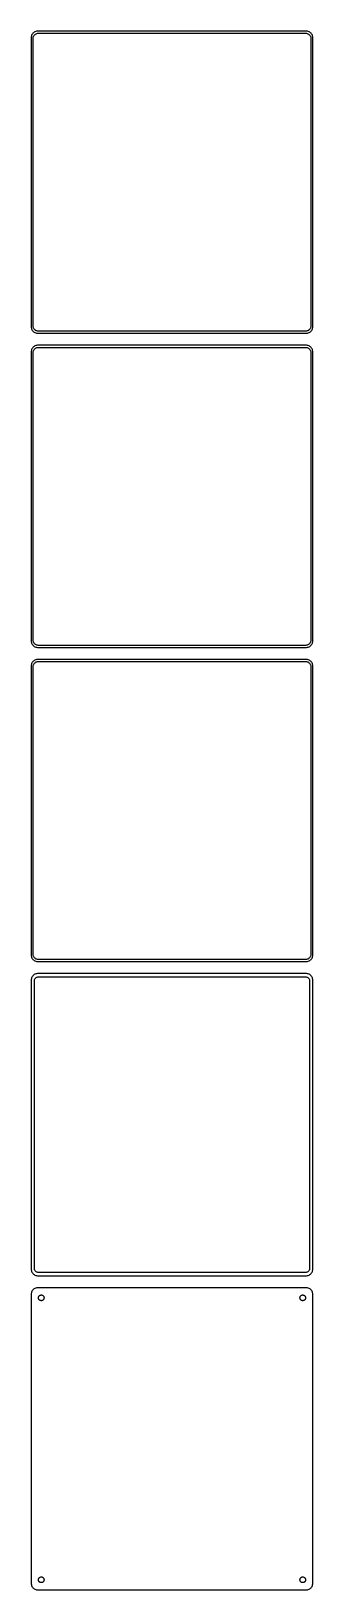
# Model space of a CAD drawing. Header units: metres. Extents: x -105 to 105, y 1058 to 2218.
import ezdxf

# ---------------------------------------------------------------- set-up
doc = ezdxf.new("R2010")
doc.units = ezdxf.units.M

msp = doc.modelspace()

# ---------------------------------------------------------------- linework, layer by layer
for p, q in [((-102.679, 2217.72), (-103.187, 2217.35)), ((-102.129, 2218.02), (-102.679, 2217.72)), ((-101.545, 2218.26), (-102.129, 2218.02)), ((-100.937, 2218.41), (-101.545, 2218.26)), ((-100.314, 2218.49), (-100.937, 2218.41)), ((100.314, 2218.49), (-100.314, 2218.49)), ((100.937, 2218.41), (100.314, 2218.49)), ((101.545, 2218.26), (100.937, 2218.41)), ((102.129, 2218.02), (101.545, 2218.26)), ((102.679, 2217.72), (102.129, 2218.02)), ((103.187, 2217.35), (102.679, 2217.72)), ((-104.961, 2214.13), (-105, 2213.5)), ((-105, 2213.5), (-105, 1998.5)), ((-104.843, 2214.74), (-104.961, 2214.13)), ((-104.649, 2215.34), (-104.843, 2214.74)), ((-104.382, 2215.91), (-104.649, 2215.34)), ((-104.045, 2216.44), (-104.382, 2215.91)), ((-103.645, 2216.92), (-104.045, 2216.44)), ((-103.187, 2217.35), (-103.645, 2216.92)), ((-103.5, 2213), (-103.468, 2213.5)), ((-103.5, 1999), (-103.5, 2213)), ((-103.468, 2213.5), (-103.374, 2213.99)), ((-103.374, 2213.99), (-103.219, 2214.47)), ((-103.219, 2214.47), (-103.005, 2214.93)), ((-103.005, 2214.93), (-102.736, 2215.35)), ((-102.736, 2215.35), (-102.416, 2215.74)), ((-102.416, 2215.74), (-102.05, 2216.08)), ((-102.05, 2216.08), (-101.643, 2216.38)), ((-101.643, 2216.38), (-101.203, 2216.62)), ((-101.203, 2216.62), (-100.736, 2216.8)), ((-100.736, 2216.8), (-100.25, 2216.93)), ((-100.25, 2216.93), (-99.7512, 2216.99)), ((-99.7512, 2216.99), (99.7512, 2216.99)), ((99.7512, 2216.99), (100.25, 2216.93)), ((100.25, 2216.93), (100.736, 2216.8)), ((100.736, 2216.8), (101.203, 2216.62)), ((101.203, 2216.62), (101.643, 2216.38)), ((101.643, 2216.38), (102.05, 2216.08)), ((102.05, 2216.08), (102.416, 2215.74)), ((102.416, 2215.74), (102.736, 2215.35)), ((102.736, 2215.35), (103.005, 2214.93)), ((103.005, 2214.93), (103.219, 2214.47)), ((103.645, 2216.92), (103.187, 2217.35)), ((103.219, 2214.47), (103.374, 2213.99)), ((103.374, 2213.99), (103.468, 2213.5)), ((103.468, 2213.5), (103.5, 2213)), ((103.5, 2213), (103.5, 1999)), ((104.045, 2216.44), (103.645, 2216.92)), ((104.382, 2215.91), (104.045, 2216.44)), ((104.649, 2215.34), (104.382, 2215.91)), ((104.843, 2214.74), (104.649, 2215.34)), ((104.961, 2214.13), (104.843, 2214.74)), ((105, 2213.5), (104.961, 2214.13)), ((105, 1998.5), (105, 2213.5)), ((-105, 1998.5), (-104.961, 1997.87)), ((-104.961, 1997.87), (-104.843, 1997.26)), ((-104.843, 1997.26), (-104.649, 1996.66)), ((-103.468, 1998.5), (-103.5, 1999)), ((-103.374, 1998.01), (-103.468, 1998.5)), ((-103.219, 1997.53), (-103.374, 1998.01)), ((-103.005, 1997.07), (-103.219, 1997.53)), ((-102.736, 1996.65), (-103.005, 1997.07)), ((103.005, 1997.07), (102.736, 1996.65)), ((103.219, 1997.53), (103.005, 1997.07)), ((103.374, 1998.01), (103.219, 1997.53)), ((103.468, 1998.5), (103.374, 1998.01)), ((103.5, 1999), (103.468, 1998.5)), ((104.649, 1996.66), (104.843, 1997.26)), ((104.843, 1997.26), (104.961, 1997.87)), ((104.961, 1997.87), (105, 1998.5)), ((-104.649, 1996.66), (-104.382, 1996.09)), ((-104.382, 1996.09), (-104.045, 1995.56)), ((-104.045, 1995.56), (-103.645, 1995.08)), ((-103.645, 1995.08), (-103.187, 1994.65)), ((-103.187, 1994.65), (-102.679, 1994.28)), ((-102.416, 1996.26), (-102.736, 1996.65)), ((-102.679, 1994.28), (-102.129, 1993.98)), ((-102.05, 1995.92), (-102.416, 1996.26)), ((-102.129, 1993.98), (-101.545, 1993.74)), ((-101.643, 1995.62), (-102.05, 1995.92)), ((-101.203, 1995.38), (-101.643, 1995.62)), ((-101.545, 1993.74), (-100.937, 1993.59)), ((-100.736, 1995.2), (-101.203, 1995.38)), ((-100.937, 1993.59), (-100.314, 1993.51)), ((-100.25, 1995.07), (-100.736, 1995.2)), ((-100.314, 1993.51), (100.314, 1993.51)), ((-99.7512, 1995.01), (-100.25, 1995.07)), ((99.7512, 1995.01), (-99.7512, 1995.01)), ((100.25, 1995.07), (99.7512, 1995.01)), ((100.736, 1995.2), (100.25, 1995.07)), ((100.314, 1993.51), (100.937, 1993.59)), ((101.203, 1995.38), (100.736, 1995.2)), ((100.937, 1993.59), (101.545, 1993.74)), ((101.643, 1995.62), (101.203, 1995.38)), ((101.545, 1993.74), (102.129, 1993.98)), ((102.05, 1995.92), (101.643, 1995.62)), ((102.416, 1996.26), (102.05, 1995.92)), ((102.129, 1993.98), (102.679, 1994.28)), ((102.736, 1996.65), (102.416, 1996.26)), ((102.679, 1994.28), (103.187, 1994.65)), ((103.187, 1994.65), (103.645, 1995.08)), ((103.645, 1995.08), (104.045, 1995.56)), ((104.045, 1995.56), (104.382, 1996.09)), ((104.382, 1996.09), (104.649, 1996.66)), ((-104.961, 1980.13), (-105, 1979.5)), ((-105, 1979.5), (-105, 1764.5)), ((-104.843, 1980.74), (-104.961, 1980.13)), ((-104.649, 1981.34), (-104.843, 1980.74)), ((-104.382, 1981.91), (-104.649, 1981.34)), ((-104.045, 1982.44), (-104.382, 1981.91)), ((-103.645, 1982.92), (-104.045, 1982.44)), ((-103.187, 1983.35), (-103.645, 1982.92)), ((-103.5, 1979), (-103.468, 1979.5)), ((-103.5, 1765), (-103.5, 1979)), ((-103.468, 1979.5), (-103.374, 1979.99)), ((-103.374, 1979.99), (-103.219, 1980.47)), ((-103.219, 1980.47), (-103.005, 1980.93)), ((-102.679, 1983.72), (-103.187, 1983.35)), ((-103.005, 1980.93), (-102.736, 1981.35)), ((-102.736, 1981.35), (-102.416, 1981.74)), ((-102.129, 1984.02), (-102.679, 1983.72)), ((-102.416, 1981.74), (-102.05, 1982.08)), ((-101.545, 1984.26), (-102.129, 1984.02)), ((-102.05, 1982.08), (-101.643, 1982.38)), ((-101.643, 1982.38), (-101.203, 1982.62)), ((-100.937, 1984.41), (-101.545, 1984.26)), ((-101.203, 1982.62), (-100.736, 1982.8)), ((-100.314, 1984.49), (-100.937, 1984.41)), ((-100.736, 1982.8), (-100.25, 1982.93)), ((100.314, 1984.49), (-100.314, 1984.49)), ((-100.25, 1982.93), (-99.7512, 1982.99)), ((-99.7512, 1982.99), (99.7512, 1982.99)), ((99.7512, 1982.99), (100.25, 1982.93)), ((100.25, 1982.93), (100.736, 1982.8)), ((100.937, 1984.41), (100.314, 1984.49)), ((100.736, 1982.8), (101.203, 1982.62)), ((101.545, 1984.26), (100.937, 1984.41)), ((101.203, 1982.62), (101.643, 1982.38)), ((102.129, 1984.02), (101.545, 1984.26)), ((101.643, 1982.38), (102.05, 1982.08)), ((102.05, 1982.08), (102.416, 1981.74)), ((102.679, 1983.72), (102.129, 1984.02)), ((102.416, 1981.74), (102.736, 1981.35)), ((103.187, 1983.35), (102.679, 1983.72)), ((102.736, 1981.35), (103.005, 1980.93)), ((103.005, 1980.93), (103.219, 1980.47)), ((103.645, 1982.92), (103.187, 1983.35)), ((103.219, 1980.47), (103.374, 1979.99)), ((103.374, 1979.99), (103.468, 1979.5)), ((103.468, 1979.5), (103.5, 1979)), ((103.5, 1979), (103.5, 1765)), ((104.045, 1982.44), (103.645, 1982.92)), ((104.382, 1981.91), (104.045, 1982.44)), ((104.649, 1981.34), (104.382, 1981.91)), ((104.843, 1980.74), (104.649, 1981.34)), ((104.961, 1980.13), (104.843, 1980.74)), ((105, 1979.5), (104.961, 1980.13)), ((105, 1764.5), (105, 1979.5)), ((-103.468, 1764.5), (-103.5, 1765)), ((103.5, 1765), (103.468, 1764.5)), ((-105, 1764.5), (-104.961, 1763.87)), ((-104.961, 1763.87), (-104.843, 1763.26)), ((-104.843, 1763.26), (-104.649, 1762.66)), ((-104.649, 1762.66), (-104.382, 1762.09)), ((-104.382, 1762.09), (-104.045, 1761.56)), ((-104.045, 1761.56), (-103.645, 1761.08)), ((-103.645, 1761.08), (-103.187, 1760.65)), ((-103.374, 1764.01), (-103.468, 1764.5)), ((-103.219, 1763.53), (-103.374, 1764.01)), ((-103.005, 1763.07), (-103.219, 1763.53)), ((-103.187, 1760.65), (-102.679, 1760.28)), ((-102.736, 1762.65), (-103.005, 1763.07)), ((-102.416, 1762.26), (-102.736, 1762.65)), ((-102.679, 1760.28), (-102.129, 1759.98)), ((-102.05, 1761.92), (-102.416, 1762.26)), ((-102.129, 1759.98), (-101.545, 1759.74)), ((-101.643, 1761.62), (-102.05, 1761.92)), ((-101.203, 1761.38), (-101.643, 1761.62)), ((-101.545, 1759.74), (-100.937, 1759.59)), ((-100.736, 1761.2), (-101.203, 1761.38)), ((-100.937, 1759.59), (-100.314, 1759.51)), ((-100.25, 1761.07), (-100.736, 1761.2)), ((-100.314, 1759.51), (100.314, 1759.51)), ((-99.7512, 1761.01), (-100.25, 1761.07)), ((99.7512, 1761.01), (-99.7512, 1761.01)), ((100.25, 1761.07), (99.7512, 1761.01)), ((100.736, 1761.2), (100.25, 1761.07)), ((100.314, 1759.51), (100.937, 1759.59)), ((101.203, 1761.38), (100.736, 1761.2)), ((100.937, 1759.59), (101.545, 1759.74)), ((101.643, 1761.62), (101.203, 1761.38)), ((101.545, 1759.74), (102.129, 1759.98)), ((102.05, 1761.92), (101.643, 1761.62)), ((102.416, 1762.26), (102.05, 1761.92)), ((102.129, 1759.98), (102.679, 1760.28)), ((102.736, 1762.65), (102.416, 1762.26)), ((102.679, 1760.28), (103.187, 1760.65)), ((103.005, 1763.07), (102.736, 1762.65)), ((103.219, 1763.53), (103.005, 1763.07)), ((103.187, 1760.65), (103.645, 1761.08)), ((103.374, 1764.01), (103.219, 1763.53)), ((103.468, 1764.5), (103.374, 1764.01)), ((103.645, 1761.08), (104.045, 1761.56)), ((104.045, 1761.56), (104.382, 1762.09)), ((104.382, 1762.09), (104.649, 1762.66)), ((104.649, 1762.66), (104.843, 1763.26)), ((104.843, 1763.26), (104.961, 1763.87)), ((104.961, 1763.87), (105, 1764.5)), ((-104.961, 1746.13), (-105, 1745.5)), ((-105, 1745.5), (-105, 1530.5)), ((-104.843, 1746.74), (-104.961, 1746.13)), ((-104.649, 1747.34), (-104.843, 1746.74)), ((-104.382, 1747.91), (-104.649, 1747.34)), ((-104.045, 1748.44), (-104.382, 1747.91)), ((-103.645, 1748.92), (-104.045, 1748.44)), ((-103.187, 1749.35), (-103.645, 1748.92)), ((-103.5, 1745), (-103.468, 1745.5)), ((-103.5, 1531), (-103.5, 1745)), ((-103.468, 1745.5), (-103.374, 1745.99)), ((-103.374, 1745.99), (-103.219, 1746.47)), ((-103.219, 1746.47), (-103.005, 1746.93)), ((-102.679, 1749.72), (-103.187, 1749.35)), ((-103.005, 1746.93), (-102.736, 1747.35)), ((-102.736, 1747.35), (-102.416, 1747.74)), ((-102.129, 1750.02), (-102.679, 1749.72)), ((-102.416, 1747.74), (-102.05, 1748.08)), ((-101.545, 1750.26), (-102.129, 1750.02)), ((-102.05, 1748.08), (-101.643, 1748.38)), ((-101.643, 1748.38), (-101.203, 1748.62)), ((-100.937, 1750.41), (-101.545, 1750.26)), ((-101.203, 1748.62), (-100.736, 1748.8)), ((-100.314, 1750.49), (-100.937, 1750.41)), ((-100.736, 1748.8), (-100.25, 1748.93)), ((100.314, 1750.49), (-100.314, 1750.49)), ((-100.25, 1748.93), (-99.7512, 1748.99)), ((-99.7512, 1748.99), (99.7512, 1748.99)), ((99.7512, 1748.99), (100.25, 1748.93)), ((100.25, 1748.93), (100.736, 1748.8)), ((100.937, 1750.41), (100.314, 1750.49)), ((100.736, 1748.8), (101.203, 1748.62)), ((101.545, 1750.26), (100.937, 1750.41)), ((101.203, 1748.62), (101.643, 1748.38)), ((102.129, 1750.02), (101.545, 1750.26)), ((101.643, 1748.38), (102.05, 1748.08)), ((102.05, 1748.08), (102.416, 1747.74)), ((102.679, 1749.72), (102.129, 1750.02)), ((102.416, 1747.74), (102.736, 1747.35)), ((103.187, 1749.35), (102.679, 1749.72)), ((102.736, 1747.35), (103.005, 1746.93)), ((103.005, 1746.93), (103.219, 1746.47)), ((103.645, 1748.92), (103.187, 1749.35)), ((103.219, 1746.47), (103.374, 1745.99)), ((103.374, 1745.99), (103.468, 1745.5)), ((103.468, 1745.5), (103.5, 1745)), ((103.5, 1745), (103.5, 1531)), ((104.045, 1748.44), (103.645, 1748.92)), ((104.382, 1747.91), (104.045, 1748.44)), ((104.649, 1747.34), (104.382, 1747.91)), ((104.843, 1746.74), (104.649, 1747.34)), ((104.961, 1746.13), (104.843, 1746.74)), ((105, 1745.5), (104.961, 1746.13)), ((105, 1530.5), (105, 1745.5)), ((-105, 1530.5), (-104.961, 1529.87)), ((-104.961, 1529.87), (-104.843, 1529.26)), ((-104.843, 1529.26), (-104.649, 1528.66)), ((-104.649, 1528.66), (-104.382, 1528.09)), ((-104.382, 1528.09), (-104.045, 1527.56)), ((-104.045, 1527.56), (-103.645, 1527.08)), ((-103.645, 1527.08), (-103.187, 1526.65)), ((-103.468, 1530.5), (-103.5, 1531)), ((-103.374, 1530.01), (-103.468, 1530.5)), ((-103.219, 1529.53), (-103.374, 1530.01)), ((-103.005, 1529.07), (-103.219, 1529.53)), ((-103.187, 1526.65), (-102.679, 1526.28)), ((-102.736, 1528.65), (-103.005, 1529.07)), ((-102.416, 1528.26), (-102.736, 1528.65)), ((-102.679, 1526.28), (-102.129, 1525.98)), ((-102.05, 1527.92), (-102.416, 1528.26)), ((-102.129, 1525.98), (-101.545, 1525.74)), ((-101.643, 1527.62), (-102.05, 1527.92)), ((-101.203, 1527.38), (-101.643, 1527.62)), ((-101.545, 1525.74), (-100.937, 1525.59)), ((-100.736, 1527.2), (-101.203, 1527.38)), ((-100.937, 1525.59), (-100.314, 1525.51)), ((-100.25, 1527.07), (-100.736, 1527.2)), ((-100.314, 1525.51), (100.314, 1525.51)), ((-99.7512, 1527.01), (-100.25, 1527.07)), ((99.7512, 1527.01), (-99.7512, 1527.01)), ((100.25, 1527.07), (99.7512, 1527.01)), ((100.736, 1527.2), (100.25, 1527.07)), ((100.314, 1525.51), (100.937, 1525.59)), ((101.203, 1527.38), (100.736, 1527.2)), ((100.937, 1525.59), (101.545, 1525.74)), ((101.643, 1527.62), (101.203, 1527.38)), ((101.545, 1525.74), (102.129, 1525.98)), ((102.05, 1527.92), (101.643, 1527.62)), ((102.416, 1528.26), (102.05, 1527.92)), ((102.129, 1525.98), (102.679, 1526.28)), ((102.736, 1528.65), (102.416, 1528.26)), ((102.679, 1526.28), (103.187, 1526.65)), ((103.005, 1529.07), (102.736, 1528.65)), ((103.219, 1529.53), (103.005, 1529.07)), ((103.187, 1526.65), (103.645, 1527.08)), ((103.374, 1530.01), (103.219, 1529.53)), ((103.468, 1530.5), (103.374, 1530.01)), ((103.5, 1531), (103.468, 1530.5)), ((103.645, 1527.08), (104.045, 1527.56)), ((104.045, 1527.56), (104.382, 1528.09)), ((104.382, 1528.09), (104.649, 1528.66)), ((104.649, 1528.66), (104.843, 1529.26)), ((104.843, 1529.26), (104.961, 1529.87)), ((104.961, 1529.87), (105, 1530.5)), ((-104.961, 1512.13), (-105, 1511.5)), ((-105, 1511.5), (-105, 1296.5)), ((-104.843, 1512.74), (-104.961, 1512.13)), ((-104.649, 1513.34), (-104.843, 1512.74)), ((-104.382, 1513.91), (-104.649, 1513.34)), ((-104.045, 1514.44), (-104.382, 1513.91)), ((-103.645, 1514.92), (-104.045, 1514.44)), ((-103.187, 1515.35), (-103.645, 1514.92)), ((-102.679, 1515.72), (-103.187, 1515.35)), ((-102.129, 1516.02), (-102.679, 1515.72)), ((-102.613, 1511), (-102.588, 1511.39)), ((-102.613, 1297), (-102.613, 1511)), ((-102.588, 1511.39), (-102.515, 1511.77)), ((-102.515, 1511.77), (-102.394, 1512.15)), ((-102.394, 1512.15), (-102.228, 1512.5)), ((-102.228, 1512.5), (-102.018, 1512.83)), ((-101.545, 1516.26), (-102.129, 1516.02)), ((-102.018, 1512.83), (-101.769, 1513.13)), ((-101.769, 1513.13), (-101.484, 1513.4)), ((-100.937, 1516.41), (-101.545, 1516.26)), ((-101.484, 1513.4), (-101.168, 1513.63)), ((-101.168, 1513.63), (-100.825, 1513.82)), ((-100.314, 1516.49), (-100.937, 1516.41)), ((-100.825, 1513.82), (-100.462, 1513.96)), ((-100.462, 1513.96), (-100.083, 1514.06)), ((100.314, 1516.49), (-100.314, 1516.49)), ((-100.083, 1514.06), (-99.6955, 1514.11)), ((-99.6955, 1514.11), (99.6955, 1514.11)), ((99.6955, 1514.11), (100.083, 1514.06)), ((100.083, 1514.06), (100.462, 1513.96)), ((100.937, 1516.41), (100.314, 1516.49)), ((100.462, 1513.96), (100.825, 1513.82)), ((100.825, 1513.82), (101.168, 1513.63)), ((101.545, 1516.26), (100.937, 1516.41)), ((101.168, 1513.63), (101.484, 1513.4)), ((101.484, 1513.4), (101.769, 1513.13)), ((102.129, 1516.02), (101.545, 1516.26)), ((101.769, 1513.13), (102.018, 1512.83)), ((102.018, 1512.83), (102.228, 1512.5)), ((102.679, 1515.72), (102.129, 1516.02)), ((102.228, 1512.5), (102.394, 1512.15)), ((102.394, 1512.15), (102.515, 1511.77)), ((102.515, 1511.77), (102.588, 1511.39)), ((102.588, 1511.39), (102.613, 1511)), ((102.613, 1511), (102.613, 1297)), ((103.187, 1515.35), (102.679, 1515.72)), ((103.645, 1514.92), (103.187, 1515.35)), ((104.045, 1514.44), (103.645, 1514.92)), ((104.382, 1513.91), (104.045, 1514.44)), ((104.649, 1513.34), (104.382, 1513.91)), ((104.843, 1512.74), (104.649, 1513.34)), ((104.961, 1512.13), (104.843, 1512.74)), ((105, 1511.5), (104.961, 1512.13)), ((105, 1296.5), (105, 1511.5)), ((-105, 1296.5), (-104.961, 1295.87)), ((-104.961, 1295.87), (-104.843, 1295.26)), ((-104.843, 1295.26), (-104.649, 1294.66)), ((-104.649, 1294.66), (-104.382, 1294.09)), ((-104.382, 1294.09), (-104.045, 1293.56)), ((-104.045, 1293.56), (-103.645, 1293.08)), ((-103.645, 1293.08), (-103.187, 1292.65)), ((-103.187, 1292.65), (-102.679, 1292.28)), ((-102.679, 1292.28), (-102.129, 1291.98)), ((-102.588, 1296.61), (-102.613, 1297)), ((-102.515, 1296.23), (-102.588, 1296.61)), ((-102.394, 1295.85), (-102.515, 1296.23)), ((-102.228, 1295.5), (-102.394, 1295.85)), ((-102.018, 1295.17), (-102.228, 1295.5)), ((-102.129, 1291.98), (-101.545, 1291.74)), ((-101.769, 1294.87), (-102.018, 1295.17)), ((-101.484, 1294.6), (-101.769, 1294.87)), ((-101.545, 1291.74), (-100.937, 1291.59)), ((-101.168, 1294.37), (-101.484, 1294.6)), ((-100.825, 1294.18), (-101.168, 1294.37)), ((-100.937, 1291.59), (-100.314, 1291.51)), ((-100.462, 1294.04), (-100.825, 1294.18)), ((-100.083, 1293.94), (-100.462, 1294.04)), ((-100.314, 1291.51), (100.314, 1291.51)), ((-99.6955, 1293.89), (-100.083, 1293.94)), ((99.6955, 1293.89), (-99.6955, 1293.89)), ((100.083, 1293.94), (99.6955, 1293.89)), ((100.462, 1294.04), (100.083, 1293.94)), ((100.314, 1291.51), (100.937, 1291.59)), ((100.825, 1294.18), (100.462, 1294.04)), ((101.168, 1294.37), (100.825, 1294.18)), ((100.937, 1291.59), (101.545, 1291.74)), ((101.484, 1294.6), (101.168, 1294.37)), ((101.769, 1294.87), (101.484, 1294.6)), ((101.545, 1291.74), (102.129, 1291.98)), ((102.018, 1295.17), (101.769, 1294.87)), ((102.228, 1295.5), (102.018, 1295.17)), ((102.129, 1291.98), (102.679, 1292.28)), ((102.394, 1295.85), (102.228, 1295.5)), ((102.515, 1296.23), (102.394, 1295.85)), ((102.588, 1296.61), (102.515, 1296.23)), ((102.613, 1297), (102.588, 1296.61)), ((102.679, 1292.28), (103.187, 1292.65)), ((103.187, 1292.65), (103.645, 1293.08)), ((103.645, 1293.08), (104.045, 1293.56)), ((104.045, 1293.56), (104.382, 1294.09)), ((104.382, 1294.09), (104.649, 1294.66)), ((104.649, 1294.66), (104.843, 1295.26)), ((104.843, 1295.26), (104.961, 1295.87)), ((104.961, 1295.87), (105, 1296.5)), ((-104.961, 1278.13), (-105, 1277.5)), ((-105, 1277.5), (-105, 1062.5)), ((-104.843, 1278.74), (-104.961, 1278.13)), ((-104.649, 1279.34), (-104.843, 1278.74)), ((-104.382, 1279.91), (-104.649, 1279.34)), ((-104.045, 1280.44), (-104.382, 1279.91)), ((-103.645, 1280.92), (-104.045, 1280.44)), ((-103.187, 1281.35), (-103.645, 1280.92)), ((-102.679, 1281.72), (-103.187, 1281.35)), ((-102.129, 1282.02), (-102.679, 1281.72)), ((-101.545, 1282.26), (-102.129, 1282.02)), ((-100.937, 1282.41), (-101.545, 1282.26)), ((-100.314, 1282.49), (-100.937, 1282.41)), ((100.314, 1282.49), (-100.314, 1282.49)), ((-98.1598, 1277.03), (-97.9001, 1277.1)), ((-97.9001, 1277.1), (-97.6341, 1277.13)), ((-97.6341, 1277.13), (-97.3659, 1277.13)), ((-97.3659, 1277.13), (-97.0999, 1277.1)), ((-97.0999, 1277.1), (-96.8401, 1277.03)), ((96.8401, 1277.03), (97.0999, 1277.1)), ((97.0999, 1277.1), (97.3659, 1277.13)), ((97.3659, 1277.13), (97.6341, 1277.13)), ((97.6341, 1277.13), (97.9001, 1277.1)), ((97.9001, 1277.1), (98.1598, 1277.03)), ((100.937, 1282.41), (100.314, 1282.49)), ((101.545, 1282.26), (100.937, 1282.41)), ((102.129, 1282.02), (101.545, 1282.26)), ((102.679, 1281.72), (102.129, 1282.02)), ((103.187, 1281.35), (102.679, 1281.72)), ((103.645, 1280.92), (103.187, 1281.35)), ((104.045, 1280.44), (103.645, 1280.92)), ((104.382, 1279.91), (104.045, 1280.44)), ((104.649, 1279.34), (104.382, 1279.91)), ((104.843, 1278.74), (104.649, 1279.34)), ((104.961, 1278.13), (104.843, 1278.74)), ((105, 1277.5), (104.961, 1278.13)), ((105, 1062.5), (105, 1277.5)), ((-99.6353, 1275), (-99.6185, 1275.27)), ((-99.6185, 1274.73), (-99.6353, 1275)), ((-99.6185, 1275.27), (-99.5682, 1275.53)), ((-99.5682, 1274.47), (-99.6185, 1274.73)), ((-99.5682, 1275.53), (-99.4853, 1275.79)), ((-99.4853, 1274.21), (-99.5682, 1274.47)), ((-99.4853, 1275.79), (-99.3712, 1276.03)), ((-99.3712, 1273.97), (-99.4853, 1274.21)), ((-99.3712, 1276.03), (-99.2275, 1276.26)), ((-99.2275, 1273.74), (-99.3712, 1273.97)), ((-99.2275, 1276.26), (-99.0566, 1276.46)), ((-99.0566, 1273.54), (-99.2275, 1273.74)), ((-99.0566, 1276.46), (-98.8611, 1276.65)), ((-98.8611, 1273.35), (-99.0566, 1273.54)), ((-98.8611, 1276.65), (-98.6441, 1276.8)), ((-98.6441, 1273.2), (-98.8611, 1273.35)), ((-98.6441, 1276.8), (-98.4092, 1276.93)), ((-98.4092, 1273.07), (-98.6441, 1273.2)), ((-98.4092, 1276.93), (-98.1598, 1277.03)), ((-98.1598, 1272.97), (-98.4092, 1273.07)), ((-97.9001, 1272.9), (-98.1598, 1272.97)), ((-97.6341, 1272.87), (-97.9001, 1272.9)), ((-97.3659, 1272.87), (-97.6341, 1272.87)), ((-97.0999, 1272.9), (-97.3659, 1272.87)), ((-96.8401, 1272.97), (-97.0999, 1272.9)), ((-96.8401, 1277.03), (-96.5908, 1276.93)), ((-96.5908, 1273.07), (-96.8401, 1272.97)), ((-96.5908, 1276.93), (-96.3559, 1276.8)), ((-96.3559, 1273.2), (-96.5908, 1273.07)), ((-96.3559, 1276.8), (-96.1389, 1276.65)), ((-96.1389, 1273.35), (-96.3559, 1273.2)), ((-96.1389, 1276.65), (-95.9434, 1276.46)), ((-95.9434, 1273.54), (-96.1389, 1273.35)), ((-95.9434, 1276.46), (-95.7725, 1276.26)), ((-95.7725, 1273.74), (-95.9434, 1273.54)), ((-95.7725, 1276.26), (-95.6288, 1276.03)), ((-95.6288, 1273.97), (-95.7725, 1273.74)), ((-95.6288, 1276.03), (-95.5146, 1275.79)), ((-95.5146, 1274.21), (-95.6288, 1273.97)), ((-95.5146, 1275.79), (-95.4318, 1275.53)), ((-95.4318, 1274.47), (-95.5146, 1274.21)), ((-95.4318, 1275.53), (-95.3815, 1275.27)), ((-95.3815, 1274.73), (-95.4318, 1274.47)), ((-95.3815, 1275.27), (-95.3647, 1275)), ((-95.3647, 1275), (-95.3815, 1274.73)), ((95.3647, 1275), (95.3815, 1275.27)), ((95.3815, 1274.73), (95.3647, 1275)), ((95.3815, 1275.27), (95.4318, 1275.53)), ((95.4318, 1274.47), (95.3815, 1274.73)), ((95.4318, 1275.53), (95.5146, 1275.79)), ((95.5146, 1274.21), (95.4318, 1274.47)), ((95.5146, 1275.79), (95.6288, 1276.03)), ((95.6288, 1273.97), (95.5146, 1274.21)), ((95.6288, 1276.03), (95.7725, 1276.26)), ((95.7725, 1273.74), (95.6288, 1273.97)), ((95.7725, 1276.26), (95.9434, 1276.46)), ((95.9434, 1273.54), (95.7725, 1273.74)), ((95.9434, 1276.46), (96.1389, 1276.65)), ((96.1389, 1273.35), (95.9434, 1273.54)), ((96.1389, 1276.65), (96.3559, 1276.8)), ((96.3559, 1273.2), (96.1389, 1273.35)), ((96.3559, 1276.8), (96.5908, 1276.93)), ((96.5908, 1273.07), (96.3559, 1273.2)), ((96.5908, 1276.93), (96.8401, 1277.03)), ((96.8401, 1272.97), (96.5908, 1273.07)), ((97.0999, 1272.9), (96.8401, 1272.97)), ((97.3659, 1272.87), (97.0999, 1272.9)), ((97.6341, 1272.87), (97.3659, 1272.87)), ((97.9001, 1272.9), (97.6341, 1272.87)), ((98.1598, 1272.97), (97.9001, 1272.9)), ((98.1598, 1277.03), (98.4092, 1276.93)), ((98.4092, 1273.07), (98.1598, 1272.97)), ((98.4092, 1276.93), (98.6441, 1276.8)), ((98.6441, 1273.2), (98.4092, 1273.07)), ((98.6441, 1276.8), (98.8611, 1276.65)), ((98.8611, 1273.35), (98.6441, 1273.2)), ((98.8611, 1276.65), (99.0566, 1276.46)), ((99.0566, 1273.54), (98.8611, 1273.35)), ((99.0566, 1276.46), (99.2275, 1276.26)), ((99.2275, 1273.74), (99.0566, 1273.54)), ((99.2275, 1276.26), (99.3712, 1276.03)), ((99.3712, 1273.97), (99.2275, 1273.74)), ((99.3712, 1276.03), (99.4853, 1275.79)), ((99.4853, 1274.21), (99.3712, 1273.97)), ((99.4853, 1275.79), (99.5682, 1275.53)), ((99.5682, 1274.47), (99.4853, 1274.21)), ((99.5682, 1275.53), (99.6185, 1275.27)), ((99.6185, 1274.73), (99.5682, 1274.47)), ((99.6185, 1275.27), (99.6353, 1275)), ((99.6353, 1275), (99.6185, 1274.73)), ((-105, 1062.5), (-104.961, 1061.87)), ((-104.961, 1061.87), (-104.843, 1061.26)), ((-104.843, 1061.26), (-104.649, 1060.66)), ((-104.649, 1060.66), (-104.382, 1060.09)), ((-104.382, 1060.09), (-104.045, 1059.56)), ((-104.045, 1059.56), (-103.645, 1059.08)), ((-103.645, 1059.08), (-103.187, 1058.65)), ((-103.187, 1058.65), (-102.679, 1058.28)), ((-102.679, 1058.28), (-102.129, 1057.98)), ((-102.129, 1057.98), (-101.545, 1057.74)), ((-101.545, 1057.74), (-100.937, 1057.59)), ((-100.937, 1057.59), (-100.314, 1057.51)), ((-100.314, 1057.51), (100.314, 1057.51)), ((-99.6353, 1065), (-99.6185, 1065.27)), ((-99.6185, 1064.73), (-99.6353, 1065)), ((-99.6185, 1065.27), (-99.5682, 1065.53)), ((-99.5682, 1064.47), (-99.6185, 1064.73)), ((-99.5682, 1065.53), (-99.4853, 1065.79)), ((-99.4853, 1064.21), (-99.5682, 1064.47)), ((-99.4853, 1065.79), (-99.3712, 1066.03)), ((-99.3712, 1063.97), (-99.4853, 1064.21)), ((-99.3712, 1066.03), (-99.2275, 1066.26)), ((-99.2275, 1063.74), (-99.3712, 1063.97)), ((-99.2275, 1066.26), (-99.0566, 1066.46)), ((-99.0566, 1063.54), (-99.2275, 1063.74)), ((-99.0566, 1066.46), (-98.8611, 1066.65)), ((-98.8611, 1063.35), (-99.0566, 1063.54)), ((-98.8611, 1066.65), (-98.6441, 1066.8)), ((-98.6441, 1063.2), (-98.8611, 1063.35)), ((-98.6441, 1066.8), (-98.4092, 1066.93)), ((-98.4092, 1063.07), (-98.6441, 1063.2)), ((-98.4092, 1066.93), (-98.1598, 1067.03)), ((-98.1598, 1062.97), (-98.4092, 1063.07)), ((-98.1598, 1067.03), (-97.9001, 1067.1)), ((-97.9001, 1062.9), (-98.1598, 1062.97)), ((-97.9001, 1067.1), (-97.6341, 1067.13)), ((-97.6341, 1062.87), (-97.9001, 1062.9)), ((-97.6341, 1067.13), (-97.3659, 1067.13)), ((-97.3659, 1062.87), (-97.6341, 1062.87)), ((-97.3659, 1067.13), (-97.0999, 1067.1)), ((-97.0999, 1062.9), (-97.3659, 1062.87)), ((-97.0999, 1067.1), (-96.8401, 1067.03)), ((-96.8401, 1062.97), (-97.0999, 1062.9)), ((-96.8401, 1067.03), (-96.5908, 1066.93)), ((-96.5908, 1063.07), (-96.8401, 1062.97)), ((-96.5908, 1066.93), (-96.3559, 1066.8)), ((-96.3559, 1063.2), (-96.5908, 1063.07)), ((-96.3559, 1066.8), (-96.1389, 1066.65)), ((-96.1389, 1063.35), (-96.3559, 1063.2)), ((-96.1389, 1066.65), (-95.9434, 1066.46)), ((-95.9434, 1063.54), (-96.1389, 1063.35)), ((-95.9434, 1066.46), (-95.7725, 1066.26)), ((-95.7725, 1063.74), (-95.9434, 1063.54)), ((-95.7725, 1066.26), (-95.6288, 1066.03)), ((-95.6288, 1063.97), (-95.7725, 1063.74)), ((-95.6288, 1066.03), (-95.5146, 1065.79)), ((-95.5146, 1064.21), (-95.6288, 1063.97)), ((-95.5146, 1065.79), (-95.4318, 1065.53)), ((-95.4318, 1064.47), (-95.5146, 1064.21)), ((-95.4318, 1065.53), (-95.3815, 1065.27)), ((-95.3815, 1064.73), (-95.4318, 1064.47)), ((-95.3815, 1065.27), (-95.3647, 1065)), ((-95.3647, 1065), (-95.3815, 1064.73)), ((95.3647, 1065), (95.3815, 1065.27)), ((95.3815, 1064.73), (95.3647, 1065)), ((95.3815, 1065.27), (95.4318, 1065.53)), ((95.4318, 1064.47), (95.3815, 1064.73)), ((95.4318, 1065.53), (95.5146, 1065.79)), ((95.5146, 1064.21), (95.4318, 1064.47)), ((95.5146, 1065.79), (95.6288, 1066.03)), ((95.6288, 1063.97), (95.5146, 1064.21)), ((95.6288, 1066.03), (95.7725, 1066.26)), ((95.7725, 1063.74), (95.6288, 1063.97)), ((95.7725, 1066.26), (95.9434, 1066.46)), ((95.9434, 1063.54), (95.7725, 1063.74)), ((95.9434, 1066.46), (96.1389, 1066.65)), ((96.1389, 1063.35), (95.9434, 1063.54)), ((96.1389, 1066.65), (96.3559, 1066.8)), ((96.3559, 1063.2), (96.1389, 1063.35)), ((96.3559, 1066.8), (96.5908, 1066.93)), ((96.5908, 1063.07), (96.3559, 1063.2)), ((96.5908, 1066.93), (96.8401, 1067.03)), ((96.8401, 1062.97), (96.5908, 1063.07)), ((96.8401, 1067.03), (97.0999, 1067.1)), ((97.0999, 1062.9), (96.8401, 1062.97)), ((97.0999, 1067.1), (97.3659, 1067.13)), ((97.3659, 1062.87), (97.0999, 1062.9)), ((97.3659, 1067.13), (97.6341, 1067.13)), ((97.6341, 1062.87), (97.3659, 1062.87)), ((97.6341, 1067.13), (97.9001, 1067.1)), ((97.9001, 1062.9), (97.6341, 1062.87)), ((97.9001, 1067.1), (98.1598, 1067.03)), ((98.1598, 1062.97), (97.9001, 1062.9)), ((98.1598, 1067.03), (98.4092, 1066.93)), ((98.4092, 1063.07), (98.1598, 1062.97)), ((98.4092, 1066.93), (98.6441, 1066.8)), ((98.6441, 1063.2), (98.4092, 1063.07)), ((98.6441, 1066.8), (98.8611, 1066.65)), ((98.8611, 1063.35), (98.6441, 1063.2)), ((98.8611, 1066.65), (99.0566, 1066.46)), ((99.0566, 1063.54), (98.8611, 1063.35)), ((99.0566, 1066.46), (99.2275, 1066.26)), ((99.2275, 1063.74), (99.0566, 1063.54)), ((99.2275, 1066.26), (99.3712, 1066.03)), ((99.3712, 1063.97), (99.2275, 1063.74)), ((99.3712, 1066.03), (99.4853, 1065.79)), ((99.4853, 1064.21), (99.3712, 1063.97)), ((99.4853, 1065.79), (99.5682, 1065.53)), ((99.5682, 1064.47), (99.4853, 1064.21)), ((99.5682, 1065.53), (99.6185, 1065.27)), ((99.6185, 1064.73), (99.5682, 1064.47)), ((99.6185, 1065.27), (99.6353, 1065)), ((99.6353, 1065), (99.6185, 1064.73)), ((100.314, 1057.51), (100.937, 1057.59)), ((100.937, 1057.59), (101.545, 1057.74)), ((101.545, 1057.74), (102.129, 1057.98)), ((102.129, 1057.98), (102.679, 1058.28)), ((102.679, 1058.28), (103.187, 1058.65)), ((103.187, 1058.65), (103.645, 1059.08)), ((103.645, 1059.08), (104.045, 1059.56)), ((104.045, 1059.56), (104.382, 1060.09)), ((104.382, 1060.09), (104.649, 1060.66)), ((104.649, 1060.66), (104.843, 1061.26)), ((104.843, 1061.26), (104.961, 1061.87)), ((104.961, 1061.87), (105, 1062.5))]:
    msp.add_line(p, q)

doc.saveas('drawing.dxf')
